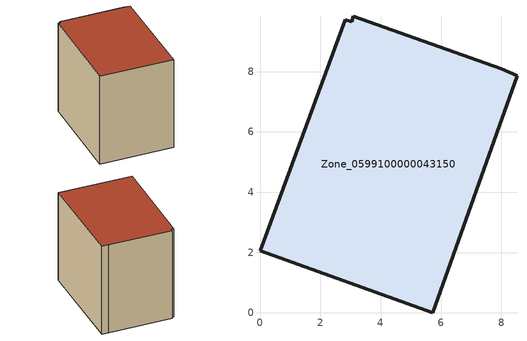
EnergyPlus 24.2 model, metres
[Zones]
Zone_0599100000043150
 floor ground (C_G): 0,2.06 2.83,9.72 3.04,9.65 3.1,9.84 8,8.09 8.52,7.87 5.72,0 z0.59
 wall outside (C_F): 3.04,9.65 2.83,9.72 0,2.06 5.72,0 8.52,7.87 8,8.09 3.1,9.84 3.04,9.65 z0.59:8.4
 roof outside (C_R): 2.83,9.72 0,2.06 5.72,0 8.52,7.87 8,8.09 3.1,9.84 3.04,9.65 z8.4
[BUILDING]
Pand.0599100000043150: North Axis=0; Terrain=City; Loads Convergence Tolerance Value=0.04; Temperature Convergence Tolerance Value=0.4; Solar Distribution=FullExterior; Maximum Number of Warmup Days=25; Minimum Number of Warmup Days=1
[Site:Location]
Rotterdam.The.Hague.AP_ZH_NLD Design_Conditions: Latitude=51.96; Longitude=4.45; Time Zone=1; Elevation=-4.5
[SITE:GROUNDTEMPERATURE:BUILDINGSURFACE]
18, 18, 18, 18, 18, 18, 18, 18, 18, 18, 18, 18
[MATERIAL] Thermal Absorptance=0.9; Solar Absorptance=0.7; Visible Absorptance=0.7
Name | Roughness | Thickness | Conductivity | Density | Specific Heat
G.TC.1965-1974 | MediumSmooth | 0.15 | 0.882353 | 540 | 1210
F.TC.1965-1974 | Rough | 0.3 | 0.697674 | 1920 | 840
R.TC.1965-1974 | MediumRough | 0.2 | 0.232558 | 1500 | 1000
[CONSTRUCTION]
C_G: G.TC.1965-1974
C_F: F.TC.1965-1974
C_R: R.TC.1965-1974
[ZONE]
Zone_0599100000043150: Type=1; Multiplier=1; Ceiling Height=Autocalculate; Volume=Autocalculate; Floor Area=autocalculate; Part of Total Floor Area=Yes
[ZONEINFILTRATION:DESIGNFLOWRATE]
Infil_Zone_0599100000043150: Zone or ZoneList or Space or SpaceList=Zone_0599100000043150; Schedule=AlwaysOn; Design Flow Rate Calculation Method=Flow/Area; Flow Rate per Floor Area=0.003; Constant Term Coefficient=1; Temperature Term Coefficient=0; Velocity Term Coefficient=0; Velocity Squared Term Coefficient=0
[HVACTEMPLATE:ZONE:IDEALLOADSAIRSYSTEM]
Zone_0599100000043150: Maximum Heating Supply Air Temperature=50; Minimum Cooling Supply Air Temperature=13; Maximum Heating Supply Air Humidity Ratio=0.0156; Minimum Cooling Supply Air Humidity Ratio=0.0077; Heating Limit=NoLimit; Cooling Limit=NoLimit; Dehumidification Control Type=ConstantSensibleHeatRatio; Cooling Sensible Heat Ratio=0.7; Dehumidification Setpoint=60; Humidification Control Type=None; Humidification Setpoint=30; Outdoor Air Method=None; Outdoor Air Flow Rate per Person=0.00944; Outdoor Air Flow Rate per Zone Floor Area=0; Outdoor Air Flow Rate per Zone=0; Demand Controlled Ventilation Type=None; Outdoor Air Economizer Type=NoEconomizer; Heat Recovery Type=None; Sensible Heat Recovery Effectiveness=0.7; Latent Heat Recovery Effectiveness=0.65
[ZONECONTROL:THERMOSTAT]
ThermostatControl_Zone_0599100000043150: Zone or ZoneList=Zone_0599100000043150; Control Type Schedule=DualSetpointControlType; Control 1=Thermostat_Zone_0599100000043150; Temperature Difference Between Cutout And Setpoint=0
[THERMOSTATSETPOINT:DUALSETPOINT]
Thermostat_Zone_0599100000043150: Heating Setpoint Temperature Schedule=HeatingSetpoint_Zone_0599100000043150; Cooling Setpoint Temperature Schedule=CoolingSetpoint_Zone_0599100000043150
[SCHEDULE:COMPACT]
HeatingSetpoint_Zone_0599100000043150: Through: 12/31, For: AllDays, Until: 24:00, 21
CoolingSetpoint_Zone_0599100000043150: Through: 12/31, For: AllDays, Until: 24:00, 24
DualSetpointControlType: Through: 12/31, For: AllDays, Until: 24:00, 4
AlwaysOn: Through: 12/31, For: AllDays, Until: 24:00, 1
